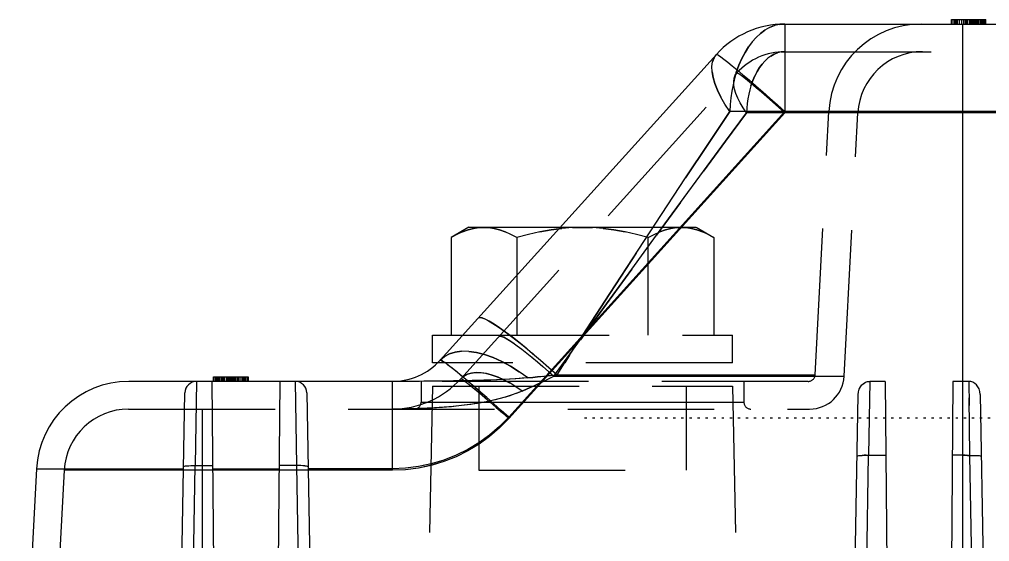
# Model space of a CAD drawing. Header units: millimetres. Extents: x -1 to 4489, y 0 to 1364.
# Drawn here: x 2363.41 to 2405.49, y 446.3 to 468.94 of the extents above; entities that cross this region are included whole.
import ezdxf

# ---------------------------------------------------------------- set-up
doc = ezdxf.new("R2010")
doc.units = ezdxf.units.MM
doc.linetypes.add('DOT', pattern=[0.25, 0, -0.25])
doc.linetypes.add('HIDDEN', pattern=[9.525, 6.35, -3.175])
doc.layers.add('DEFAULT_2', color=8, linetype='HIDDEN')

# ---------------------------------------------------------------- blocks, each defined once
blk = doc.blocks.new('A$C2FA92B4D')
at = {"color": 7, "linetype": 'Continuous'}
for p, q in [((30.08, 16.7), (30.357, 48.426)), ((33.02, 16.7), (32.743, 48.426)), ((59.28, 16.7), (59.557, 48.426)), ((62.22, 16.7), (61.943, 48.426)), ((28.906, 17.262), (28.575, 36.2)), ((34.525, 36.2), (34.195, 17.285)), ((58.107, 17.191), (57.775, 36.2)), ((63.725, 36.2), (63.393, 17.191)), ((69.827, 20.491), (70.572, 34.716)), ((58.607, 16.7), (58.551, 20.351)), ((62.893, 16.7), (62.949, 20.351)), ((33.692, 16.7), (33.741, 19.904)), ((28.906, 17.262), (28.92, 17.137)), ((34.195, 17.285), (34.18, 17.157)), ((28.92, 17.137), (28.951, 17.026)), ((28.951, 17.026), (29.001, 16.929)), ((29.001, 16.929), (29.064, 16.848)), ((29.064, 16.848), (29.138, 16.784)), ((34.034, 16.857), (33.958, 16.789)), ((34.099, 16.942), (34.034, 16.857)), ((34.149, 17.043), (34.099, 16.942)), ((34.18, 17.157), (34.149, 17.043)), ((29.138, 16.784), (29.221, 16.737)), ((29.221, 16.737), (29.307, 16.71)), ((29.307, 16.71), (29.399, 16.7)), ((29.399, 16.7), (30.08, 16.7)), ((33.02, 16.7), (33.692, 16.7)), ((33.785, 16.71), (33.692, 16.7)), ((33.873, 16.739), (33.785, 16.71)), ((33.958, 16.789), (33.873, 16.739)), ((54.394, 16.7), (65.832, 16.7)), ((60.65, 16.5), (60.65, 16.7)), ((62.15, 16.5), (60.65, 16.5)), ((60.873, 16.7), (60.873, 16.5)), ((61.959, 16.7), (61.959, 16.5)), ((62.15, 16.7), (62.15, 16.5)), ((52.316, 15.777), (40.341, 2.519)), ((52.435, 15.9), (52.65, 15.9)), ((52.65, 15.9), (52.65, 14.7)), ((52.65, 14.7), (51.344, 14.7)), ((51.851, 10.461), (51.851, 14.7)), ((49.001, 10.461), (49.001, 12.106)), ((47.174, 10.084), (47.513, 10.128)), ((47.513, 10.128), (47.996, 10.213)), ((47.996, 10.213), (48.492, 10.325)), ((48.492, 10.325), (49.001, 10.461)), ((49.001, 10.461), (49.255, 10.325)), ((49.255, 10.325), (49.503, 10.213)), ((49.503, 10.213), (49.745, 10.128)), ((49.745, 10.128), (49.98, 10.067)), ((50.872, 10.067), (51.107, 10.128)), ((51.077, 10.014), (51.851, 10.461)), ((51.107, 10.128), (51.349, 10.213)), ((51.349, 10.213), (51.597, 10.325)), ((51.597, 10.325), (51.851, 10.461)), ((47.116, 10.02), (51.073, 10.02)), ((49.98, 10.067), (50.207, 10.031)), ((50.207, 10.031), (50.426, 10.02)), ((50.426, 10.02), (50.645, 10.031)), ((50.645, 10.031), (50.872, 10.067)), ((37.373, 1.2), (15.2, 1.2)), ((28.65, 1.2), (28.65, 1)), ((30.15, 1), (28.65, 1)), ((28.682, 1.2), (28.682, 1)), ((28.778, 1.2), (28.778, 1)), ((28.873, 1.2), (28.873, 1)), ((29.001, 1.2), (29.001, 1)), ((29.065, 1.2), (29.065, 1)), ((29.161, 1.2), (29.161, 1)), ((29.384, 1), (29.384, 1.2)), ((29.607, 1.2), (29.607, 1)), ((29.703, 1.2), (29.703, 1)), ((29.799, 1.2), (29.799, 1)), ((29.927, 1.2), (29.927, 1)), ((30.022, 1.2), (30.022, 1)), ((30.118, 1.2), (30.118, 1)), ((30.15, 1.2), (30.15, 1))]:
    blk.add_line(p, q, dxfattribs=at)
at = {"color": 9, "linetype": 'Continuous'}
for p, q in [((29.359, 19.908), (29.075, 36.2)), ((29.65, 36.2), (29.65, 1.2)), ((34.025, 36.2), (33.741, 19.904)), ((58.551, 20.351), (58.275, 36.2)), ((62.65, 17.9), (62.65, 36.2)), ((63.225, 36.2), (62.949, 20.351)), ((52.161, 20.172), (52.703, 20.336)), ((52.161, 20.114), (52.706, 20.277)), ((52.161, 20.109), (52.703, 20.274)), ((52.703, 20.336), (53.258, 20.456)), ((52.703, 20.274), (53.258, 20.393)), ((52.706, 20.277), (53.262, 20.396)), ((53.258, 20.456), (53.821, 20.528)), ((53.258, 20.393), (53.821, 20.465)), ((53.262, 20.396), (53.824, 20.467)), ((53.821, 20.528), (54.394, 20.553)), ((53.821, 20.465), (54.394, 20.491)), ((53.824, 20.467), (54.395, 20.491)), ((54.394, 20.553), (68.63, 20.553)), ((54.394, 20.553), (54.394, 16.7)), ((54.394, 20.491), (58.049, 20.491)), ((58.061, 20.378), (58.051, 20.386)), ((58.09, 20.37), (58.061, 20.378)), ((58.136, 20.363), (58.09, 20.37)), ((58.199, 20.358), (58.136, 20.363)), ((58.198, 20.358), (58.275, 20.354)), ((58.274, 20.354), (58.361, 20.351)), ((58.36, 20.351), (58.454, 20.351)), ((58.454, 20.351), (58.551, 20.351)), ((58.551, 20.351), (59.312, 20.351)), ((62.187, 20.491), (59.313, 20.491)), ((62.949, 20.351), (62.188, 20.351)), ((63.046, 20.351), (62.949, 20.351)), ((63.046, 20.351), (62.949, 20.351)), ((63.14, 20.351), (63.046, 20.351)), ((63.226, 20.354), (63.14, 20.351)), ((63.226, 20.354), (63.14, 20.351)), ((63.302, 20.358), (63.226, 20.354)), ((63.364, 20.364), (63.302, 20.358)), ((63.411, 20.37), (63.364, 20.364)), ((63.439, 20.378), (63.411, 20.37)), ((63.439, 20.378), (63.411, 20.37)), ((63.449, 20.386), (63.439, 20.378)), ((69.827, 20.491), (63.451, 20.491)), ((28.869, 19.935), (28.859, 19.943)), ((28.897, 19.927), (28.869, 19.935)), ((28.944, 19.92), (28.897, 19.927)), ((29.006, 19.915), (28.944, 19.92)), ((29.082, 19.911), (29.006, 19.915)), ((29.168, 19.908), (29.082, 19.911)), ((29.169, 19.908), (29.082, 19.911)), ((29.262, 19.907), (29.169, 19.908)), ((29.359, 19.908), (29.262, 19.907)), ((29.389, 17.408), (29.359, 19.908)), ((29.407, 19.907), (29.359, 19.908)), ((29.407, 19.907), (29.456, 19.906)), ((29.456, 19.906), (29.407, 19.907)), ((29.456, 19.906), (29.504, 19.905)), ((29.504, 19.905), (29.456, 19.906)), ((29.553, 19.904), (29.504, 19.905)), ((29.553, 19.904), (29.601, 19.904)), ((29.601, 19.904), (29.553, 19.904)), ((29.601, 19.904), (30.108, 19.904)), ((29.65, 19.904), (29.601, 19.904)), ((33.741, 19.904), (32.992, 19.904)), ((33.839, 19.903), (33.741, 19.904)), ((33.932, 19.904), (33.839, 19.903)), ((33.839, 19.903), (33.932, 19.904)), ((34.019, 19.906), (33.932, 19.904)), ((33.932, 19.904), (34.019, 19.906)), ((34.095, 19.91), (34.019, 19.906)), ((34.157, 19.916), (34.095, 19.91)), ((34.203, 19.923), (34.157, 19.916)), ((34.231, 19.93), (34.203, 19.923)), ((34.241, 19.939), (34.231, 19.93)), ((51.123, 19.652), (51.633, 19.905)), ((51.128, 19.713), (51.635, 19.964)), ((51.128, 19.65), (51.635, 19.901)), ((51.633, 19.905), (52.161, 20.114)), ((51.635, 19.964), (52.161, 20.172)), ((51.635, 19.901), (52.161, 20.109)), ((50.176, 19.025), (50.637, 19.358)), ((50.182, 19.027), (50.643, 19.358)), ((50.183, 19.09), (50.643, 19.421)), ((50.637, 19.358), (51.123, 19.652)), ((50.643, 19.421), (51.128, 19.713)), ((50.643, 19.358), (51.128, 19.65)), ((49.747, 18.655), (50.176, 19.025)), ((49.751, 18.72), (50.183, 19.09)), ((49.751, 18.657), (50.182, 19.027)), ((49.348, 18.311), (49.751, 18.72)), ((49.348, 18.249), (49.751, 18.657)), ((49.348, 18.248), (49.747, 18.655)), ((49.348, 18.311), (37.373, 5.053)), ((49.348, 18.249), (37.373, 4.991)), ((49.623, 18.064), (49.348, 18.311)), ((49.683, 17.948), (49.348, 18.249)), ((49.348, 18.249), (49.674, 17.956)), ((29.399, 16.7), (29.385, 17.743)), ((49.892, 17.826), (49.623, 18.064)), ((49.674, 17.956), (50.013, 17.655)), ((50.148, 17.601), (49.892, 17.826)), ((50.704, 17.651), (51.042, 17.703)), ((51.042, 17.703), (51.397, 17.749)), ((51.397, 17.749), (51.764, 17.789)), ((51.764, 17.789), (52.145, 17.822)), ((52.145, 17.822), (52.523, 17.848)), ((52.523, 17.848), (52.885, 17.867)), ((52.885, 17.867), (53.232, 17.881)), ((53.232, 17.881), (53.556, 17.891)), ((53.556, 17.891), (53.859, 17.896)), ((53.859, 17.896), (54.138, 17.899)), ((54.138, 17.899), (54.394, 17.9)), ((53.15, 17.6), (39.15, 17.6)), ((48.999, 17.211), (49.245, 17.299)), ((49.245, 17.299), (49.505, 17.382)), ((49.505, 17.382), (49.781, 17.458)), ((49.781, 17.458), (50.073, 17.529)), ((49.992, 17.674), (50.334, 17.372)), ((50.073, 17.529), (50.381, 17.593)), ((50.39, 17.392), (50.148, 17.601)), ((50.297, 17.404), (50.641, 17.105)), ((50.381, 17.593), (50.704, 17.651)), ((50.613, 17.202), (50.39, 17.392)), ((48.314, 16.914), (48.083, 16.808)), ((48.543, 17.017), (48.314, 16.914)), ((48.771, 17.118), (48.543, 17.017)), ((48.771, 17.118), (48.999, 17.211)), ((48.771, 17.118), (49.034, 16.93)), ((49.034, 16.93), (49.3, 16.765)), ((50.591, 17.148), (50.931, 16.855)), ((50.813, 17.034), (50.613, 17.202)), ((50.987, 16.891), (50.813, 17.034)), ((50.871, 16.906), (51.199, 16.627)), ((51.134, 16.774), (50.987, 16.891)), ((47.387, 16.479), (34.801, 16.479)), ((47.255, 16.416), (36.06, 16.416)), ((47.387, 16.479), (46.241, 14.889)), ((47.255, 16.416), (46.706, 15.566)), ((47.676, 16.46), (47.255, 16.416)), ((47.608, 16.097), (47.255, 16.416)), ((47.619, 16.589), (47.387, 16.479)), ((47.627, 16.263), (47.387, 16.479)), ((47.851, 16.699), (47.619, 16.589)), ((48.098, 16.503), (47.676, 16.46)), ((48.083, 16.808), (47.851, 16.699)), ((48.309, 16.524), (48.098, 16.503)), ((48.52, 16.544), (48.309, 16.524)), ((48.52, 16.544), (48.77, 16.565)), ((48.52, 16.544), (48.892, 16.278)), ((48.77, 16.565), (49.036, 16.584)), ((49.036, 16.584), (49.321, 16.602)), ((49.3, 16.765), (49.558, 16.627)), ((49.321, 16.602), (49.607, 16.618)), ((49.558, 16.627), (49.812, 16.512)), ((49.607, 16.618), (49.883, 16.632)), ((49.812, 16.512), (50.064, 16.422)), ((49.883, 16.632), (50.132, 16.642)), ((50.064, 16.422), (50.308, 16.358)), ((50.132, 16.642), (50.314, 16.649)), ((50.314, 16.649), (50.486, 16.654)), ((50.486, 16.654), (50.703, 16.66)), ((50.703, 16.66), (50.922, 16.666)), ((50.922, 16.666), (51.307, 16.674)), ((51.251, 16.685), (51.134, 16.774)), ((51.135, 16.681), (51.441, 16.424)), ((51.143, 16.388), (51.298, 16.47)), ((51.34, 16.622), (51.251, 16.685)), ((51.298, 16.47), (51.426, 16.581)), ((51.307, 16.674), (51.742, 16.681)), ((51.399, 16.586), (51.34, 16.622)), ((51.38, 16.474), (51.656, 16.247)), ((51.426, 16.581), (51.399, 16.586)), ((51.742, 16.681), (52.159, 16.687)), ((52.159, 16.687), (52.577, 16.692)), ((52.577, 16.692), (53.024, 16.695)), ((53.024, 16.695), (53.363, 16.697)), ((53.363, 16.697), (53.928, 16.699)), ((53.928, 16.699), (54.393, 16.7)), ((47.965, 15.785), (47.608, 16.097)), ((47.869, 16.05), (47.627, 16.263)), ((48.108, 15.846), (47.869, 16.05)), ((48.892, 16.278), (49.273, 16.04)), ((49.273, 16.04), (49.654, 15.837)), ((50.308, 16.358), (50.542, 16.321)), ((50.542, 16.321), (50.762, 16.313)), ((50.762, 16.313), (50.963, 16.336)), ((50.963, 16.336), (51.143, 16.388)), ((51.604, 16.289), (51.843, 16.097)), ((51.804, 16.128), (52, 15.975)), ((51.975, 15.994), (52.127, 15.881)), ((48.315, 15.486), (47.965, 15.785)), ((48.341, 15.653), (48.108, 15.846)), ((48.565, 15.473), (48.341, 15.653)), ((49.654, 15.837), (50.03, 15.669)), ((50.03, 15.669), (50.397, 15.54)), ((51.924, 15.505), (52.14, 15.622)), ((52.113, 15.891), (52.217, 15.819)), ((52.223, 15.816), (52.127, 15.881)), ((52.14, 15.622), (52.316, 15.777)), ((52.217, 15.819), (52.285, 15.781)), ((52.287, 15.78), (52.223, 15.816)), ((52.285, 15.781), (52.316, 15.777)), ((52.316, 15.777), (52.287, 15.78)), ((46.706, 15.566), (46.15, 14.708)), ((48.655, 15.205), (48.315, 15.486)), ((48.778, 15.308), (48.565, 15.473)), ((48.98, 14.945), (48.655, 15.205)), ((48.976, 15.161), (48.778, 15.308)), ((49.157, 15.033), (48.976, 15.161)), ((50.397, 15.54), (50.749, 15.45)), ((50.749, 15.45), (51.082, 15.401)), ((51.082, 15.401), (51.392, 15.394)), ((51.392, 15.394), (51.674, 15.429)), ((51.674, 15.429), (51.924, 15.505)), ((46.241, 14.889), (45.111, 13.34)), ((49.285, 14.71), (48.98, 14.945)), ((49.318, 14.926), (49.157, 15.033)), ((49.458, 14.842), (49.318, 14.926)), ((49.575, 14.781), (49.458, 14.842)), ((49.667, 14.745), (49.575, 14.781)), ((49.732, 14.734), (49.667, 14.745)), ((49.77, 14.748), (49.732, 14.734)), ((46.15, 14.708), (44.97, 12.881)), ((49.563, 14.504), (49.285, 14.71)), ((49.814, 14.328), (49.563, 14.504)), ((50.037, 14.183), (49.814, 14.328)), ((50.228, 14.069), (50.037, 14.183)), ((50.387, 13.988), (50.228, 14.069)), ((50.514, 13.939), (50.387, 13.988)), ((50.606, 13.923), (50.514, 13.939)), ((50.661, 13.944), (50.606, 13.923)), ((45.111, 13.34), (44.011, 11.829)), ((44.97, 12.881), (42.722, 9.459)), ((44.011, 11.829), (42.942, 10.362)), ((42.942, 10.362), (41.903, 8.944)), ((42.722, 9.459), (41.676, 7.872)), ((41.903, 8.944), (40.902, 7.581)), ((40.902, 7.581), (39.944, 6.286)), ((41.676, 7.872), (40.685, 6.384)), ((40.685, 6.384), (39.761, 4.991)), ((39.944, 6.286), (39.037, 5.053)), ((24.482, 5.053), (39.037, 5.053)), ((37.373, 1.2), (37.373, 5.053)), ((37.373, 5.053), (37.638, 4.816)), ((39.027, 4.849), (39.037, 5.053)), ((39.037, 5.053), (39.184, 4.834)), ((23.286, 4.991), (39.761, 4.991)), ((37.373, 4.991), (37.698, 4.699)), ((37.638, 4.816), (37.899, 4.584)), ((38.019, 4.413), (37.698, 4.699)), ((38.978, 4.445), (39.007, 4.645)), ((39.007, 4.645), (39.027, 4.849)), ((39.184, 4.834), (39.311, 4.619)), ((39.716, 4.405), (39.746, 4.697)), ((39.746, 4.697), (39.761, 4.991)), ((39.761, 4.991), (39.97, 4.677)), ((39.97, 4.677), (40.149, 4.37)), ((37.899, 4.584), (38.152, 4.363)), ((38.333, 4.137), (38.019, 4.413)), ((38.152, 4.363), (38.391, 4.155)), ((38.894, 4.058), (38.941, 4.249)), ((38.941, 4.249), (38.978, 4.445)), ((39.311, 4.619), (39.415, 4.41)), ((39.415, 4.41), (39.495, 4.211)), ((39.495, 4.211), (39.551, 4.022)), ((39.675, 4.118), (39.716, 4.405)), ((40.149, 4.37), (40.296, 4.072)), ((38.635, 3.874), (38.333, 4.137)), ((38.391, 4.155), (38.614, 3.964)), ((38.614, 3.964), (38.817, 3.794)), ((38.921, 3.626), (38.635, 3.874)), ((38.762, 3.652), (38.841, 3.874)), ((38.817, 3.794), (38.996, 3.646)), ((38.841, 3.874), (38.894, 4.058)), ((39.551, 4.022), (39.582, 3.848)), ((39.554, 3.564), (39.621, 3.837)), ((39.582, 3.848), (39.587, 3.689)), ((39.621, 3.837), (39.675, 4.118)), ((40.296, 4.072), (40.409, 3.787)), ((40.409, 3.787), (40.488, 3.519)), ((38.576, 3.262), (38.674, 3.449)), ((38.674, 3.449), (38.762, 3.652)), ((39.19, 3.398), (38.921, 3.626)), ((38.996, 3.646), (39.149, 3.524)), ((39.149, 3.524), (39.272, 3.43)), ((39.436, 3.191), (39.19, 3.398)), ((39.272, 3.43), (39.365, 3.364)), ((39.521, 3.425), (39.451, 3.323)), ((39.477, 3.3), (39.554, 3.564)), ((39.567, 3.548), (39.521, 3.425)), ((39.587, 3.689), (39.567, 3.548)), ((40.488, 3.519), (40.531, 3.27)), ((38.357, 2.94), (38.471, 3.093)), ((38.471, 3.093), (38.576, 3.262)), ((39.237, 2.695), (39.364, 2.984)), ((39.364, 2.984), (39.477, 3.3)), ((39.365, 3.364), (39.424, 3.328)), ((39.424, 3.328), (39.451, 3.323)), ((39.657, 3.008), (39.436, 3.191)), ((39.852, 2.852), (39.657, 3.008)), ((40.538, 3.042), (40.508, 2.84)), ((40.531, 3.27), (40.538, 3.042)), ((37.833, 2.509), (37.974, 2.589)), ((37.974, 2.589), (38.109, 2.688)), ((38.109, 2.688), (38.237, 2.805)), ((38.237, 2.805), (38.357, 2.94)), ((39.097, 2.429), (39.237, 2.695)), ((40.016, 2.724), (39.852, 2.852)), ((40.148, 2.625), (40.016, 2.724)), ((40.247, 2.558), (40.148, 2.625)), ((40.312, 2.522), (40.247, 2.558)), ((40.442, 2.665), (40.341, 2.519)), ((40.508, 2.84), (40.442, 2.665)), ((37.373, 2.4), (37.533, 2.413)), ((37.533, 2.413), (37.686, 2.45)), ((37.686, 2.45), (37.833, 2.509)), ((38.783, 1.971), (38.946, 2.188)), ((38.946, 2.188), (39.097, 2.429)), ((40.312, 2.522), (40.341, 2.519)), ((38.428, 1.611), (38.611, 1.778)), ((38.611, 1.778), (38.783, 1.971)), ((37.602, 1.218), (37.821, 1.271)), ((37.821, 1.271), (38.033, 1.356)), ((38.033, 1.356), (38.235, 1.469)), ((38.235, 1.469), (38.428, 1.611)), ((37.373, 1.2), (37.602, 1.218))]:
    blk.add_line(p, q, dxfattribs=at)
at = {"color": 7, "linetype": 'Continuous'}
for centre, radius, start, end in [((65.832, 20.7), 4, 270, 357), ((58.607, 17.2), 0.5, 180.9991, 270.0006), ((62.893, 17.2), 0.5, 269.9999, 359.0005), ((54.394, 13.9), 2.8, 89.9999, 137.9182), ((37.373, 5.2), 4, 270, 317.9108)]:
    blk.add_arc(centre, radius, start, end, dxfattribs=at)
at = {"layer": 'DEFAULT_2', "color": 8, "linetype": 'HIDDEN'}
for p, q in [((39.65, 16.9), (39.2, 37.65)), ((52.65, 16.9), (53.1, 37.65)), ((68.63, 20.553), (69.425, 35.726)), ((50.65, 20.55), (41.65, 20.55)), ((41.65, 16.9), (41.65, 20.55)), ((50.65, 16.9), (50.65, 20.55)), ((52.161, 20.176), (52.706, 20.34)), ((52.706, 20.34), (53.262, 20.458)), ((53.262, 20.458), (53.824, 20.529)), ((53.824, 20.529), (54.394, 20.553)), ((51.123, 19.715), (51.633, 19.967)), ((51.633, 19.967), (52.161, 20.176)), ((50.176, 19.088), (50.637, 19.421)), ((50.637, 19.421), (51.123, 19.715)), ((49.747, 18.718), (50.176, 19.088)), ((49.348, 18.311), (49.747, 18.718)), ((65.834, 17.9), (36.298, 17.9)), ((49.615, 18.072), (49.623, 18.064)), ((49.873, 17.843), (49.892, 17.826)), ((50.681, 17.648), (50.841, 17.674)), ((50.841, 17.674), (50.992, 17.696)), ((50.992, 17.696), (51.135, 17.716)), ((51.135, 17.716), (51.269, 17.734)), ((51.269, 17.734), (51.395, 17.749)), ((51.395, 17.749), (51.515, 17.763)), ((51.515, 17.763), (51.629, 17.775)), ((51.629, 17.775), (51.734, 17.786)), ((51.734, 17.786), (51.837, 17.796)), ((51.837, 17.796), (51.946, 17.805)), ((51.946, 17.805), (52.05, 17.814)), ((52.05, 17.814), (52.219, 17.828)), ((52.219, 17.828), (52.36, 17.838)), ((52.36, 17.838), (52.477, 17.845)), ((52.477, 17.845), (52.575, 17.851)), ((52.575, 17.851), (52.7, 17.858)), ((52.7, 17.858), (52.847, 17.866)), ((52.847, 17.866), (52.981, 17.872)), ((52.981, 17.872), (53.15, 17.879)), ((53.204, 17.881), (53.324, 17.884)), ((53.533, 17.89), (53.68, 17.893)), ((53.846, 17.896), (53.859, 17.896)), ((54.138, 17.899), (54.179, 17.899)), ((39.15, 16.7), (39.15, 17.6)), ((49.245, 17.299), (49.261, 17.306)), ((49.261, 17.306), (49.495, 17.38)), ((49.495, 17.38), (49.72, 17.443)), ((49.72, 17.443), (49.937, 17.498)), ((49.937, 17.498), (50.143, 17.545)), ((50.117, 17.629), (50.148, 17.601)), ((50.143, 17.545), (50.334, 17.585)), ((50.334, 17.585), (50.513, 17.619)), ((50.349, 17.428), (50.39, 17.392)), ((50.513, 17.619), (50.681, 17.648)), ((53.147, 17.6), (53.15, 17.6)), ((53.15, 16.7), (53.15, 17.6)), ((28.919, 17.139), (28.92, 17.137)), ((28.95, 17.03), (28.998, 16.933)), ((28.998, 16.933), (29.06, 16.851)), ((29.06, 16.851), (29.135, 16.786)), ((34.03, 16.852), (33.954, 16.786)), ((34.095, 16.937), (34.03, 16.852)), ((34.147, 17.039), (34.095, 16.937)), ((34.149, 17.043), (34.147, 17.039)), ((34.18, 17.157), (34.179, 17.154)), ((52.65, 16.9), (39.65, 16.9)), ((48.314, 16.914), (48.543, 17.017)), ((48.543, 17.017), (48.771, 17.118)), ((48.771, 17.118), (49.02, 17.219)), ((49.039, 16.927), (49.034, 16.93)), ((50.568, 17.24), (50.613, 17.202)), ((50.77, 17.07), (50.813, 17.034)), ((50.952, 16.919), (50.987, 16.891)), ((29.135, 16.786), (29.218, 16.739)), ((29.218, 16.739), (29.221, 16.737)), ((29.306, 16.71), (29.307, 16.71)), ((33.87, 16.738), (33.783, 16.709)), ((33.954, 16.786), (33.87, 16.738)), ((34.801, 16.479), (34.202, 5.053)), ((36.06, 16.416), (35.461, 4.991)), ((36.36, 16.7), (36.359, 16.7)), ((36.36, 16.7), (54.393, 16.7)), ((51.426, 16.581), (39.451, 3.323)), ((47.465, 16.438), (47.676, 16.46)), ((47.887, 16.482), (48.098, 16.503)), ((48.098, 16.503), (48.309, 16.524)), ((48.309, 16.524), (48.52, 16.544)), ((48.52, 16.544), (48.85, 16.57)), ((48.85, 16.57), (49.284, 16.597)), ((49.284, 16.597), (49.844, 16.628)), ((49.313, 16.757), (49.3, 16.765)), ((49.584, 16.614), (49.313, 16.757)), ((49.849, 16.498), (49.584, 16.614)), ((49.844, 16.628), (50.427, 16.652)), ((50.107, 16.409), (49.849, 16.498)), ((50.703, 16.66), (50.938, 16.667)), ((50.938, 16.667), (51.408, 16.677)), ((51.109, 16.793), (51.134, 16.774)), ((51.303, 16.473), (51.154, 16.392)), ((51.237, 16.695), (51.334, 16.625)), ((51.426, 16.581), (51.303, 16.473)), ((51.334, 16.625), (51.398, 16.587)), ((51.398, 16.587), (51.426, 16.581)), ((51.408, 16.677), (51.831, 16.683)), ((51.831, 16.683), (52.159, 16.687)), ((53.024, 16.695), (53.224, 16.697)), ((53.224, 16.697), (53.43, 16.698)), ((53.43, 16.698), (53.902, 16.7)), ((54.394, 16.7), (54.393, 16.7)), ((60.682, 16.7), (60.682, 16.5)), ((60.746, 16.7), (60.746, 16.5)), ((60.778, 16.7), (60.778, 16.5)), ((60.81, 16.7), (60.81, 16.5)), ((60.841, 16.7), (60.841, 16.5)), ((60.905, 16.7), (60.905, 16.5)), ((61.001, 16.7), (61.001, 16.5)), ((61.065, 16.7), (61.065, 16.5)), ((61.097, 16.7), (61.097, 16.5)), ((61.129, 16.7), (61.129, 16.5)), ((61.193, 16.7), (61.193, 16.5)), ((61.224, 16.7), (61.224, 16.5)), ((61.256, 16.7), (61.256, 16.5)), ((61.288, 16.7), (61.288, 16.5)), ((61.32, 16.7), (61.32, 16.5)), ((61.352, 16.7), (61.352, 16.5)), ((61.384, 16.7), (61.384, 16.5)), ((61.416, 16.7), (61.416, 16.5)), ((61.448, 16.7), (61.448, 16.5)), ((61.48, 16.7), (61.48, 16.5)), ((61.512, 16.7), (61.512, 16.5)), ((61.544, 16.7), (61.544, 16.5)), ((61.576, 16.7), (61.576, 16.5)), ((61.607, 16.5), (61.607, 16.7)), ((61.671, 16.7), (61.671, 16.5)), ((61.703, 16.7), (61.703, 16.5)), ((61.735, 16.7), (61.735, 16.5)), ((61.799, 16.7), (61.799, 16.5)), ((61.863, 16.7), (61.863, 16.5)), ((61.895, 16.7), (61.895, 16.5)), ((61.927, 16.7), (61.927, 16.5)), ((61.99, 16.7), (61.99, 16.5)), ((62.022, 16.7), (62.022, 16.5)), ((62.054, 16.7), (62.054, 16.5)), ((62.118, 16.7), (62.118, 16.5)), ((47.597, 16.107), (47.608, 16.097)), ((47.627, 16.263), (47.866, 16.053)), ((47.866, 16.053), (47.869, 16.05)), ((49.273, 16.04), (48.892, 16.278)), ((49.654, 15.837), (49.273, 16.04)), ((50.352, 16.349), (50.107, 16.409)), ((50.582, 16.317), (50.352, 16.349)), ((50.793, 16.315), (50.582, 16.317)), ((50.984, 16.34), (50.793, 16.315)), ((51.154, 16.392), (50.984, 16.34)), ((39.65, 15.9), (52.435, 15.9)), ((39.65, 15.9), (39.65, 14.7)), ((46.706, 15.566), (46.922, 15.9)), ((47.939, 15.807), (47.965, 15.785)), ((48.098, 15.854), (48.108, 15.846)), ((48.323, 15.667), (48.341, 15.653)), ((50.03, 15.669), (49.654, 15.837)), ((50.397, 15.54), (50.03, 15.669)), ((52.14, 15.622), (51.924, 15.505)), ((52.316, 15.776), (52.14, 15.622)), ((48.271, 15.524), (48.315, 15.486)), ((48.542, 15.491), (48.565, 15.473)), ((48.592, 15.256), (48.905, 15.004)), ((48.751, 15.328), (48.778, 15.308)), ((48.948, 15.18), (48.976, 15.161)), ((50.749, 15.45), (50.397, 15.54)), ((51.082, 15.401), (50.749, 15.45)), ((51.674, 15.429), (51.392, 15.394)), ((51.924, 15.505), (51.674, 15.429)), ((45.111, 13.341), (46.242, 14.89)), ((48.905, 15.004), (49.204, 14.772)), ((49.131, 15.05), (49.297, 14.939)), ((49.204, 14.772), (49.485, 14.561)), ((49.297, 14.939), (49.443, 14.85)), ((49.443, 14.85), (49.565, 14.785)), ((49.565, 14.785), (49.661, 14.746)), ((49.661, 14.746), (49.73, 14.734)), ((49.73, 14.734), (49.77, 14.748)), ((51.344, 14.7), (39.65, 14.7)), ((40.449, 10.461), (40.449, 14.7)), ((43.299, 14.7), (43.299, 10.461)), ((44.97, 12.882), (46.15, 14.708)), ((49.001, 12.106), (49.001, 14.7)), ((49.485, 14.561), (49.747, 14.375)), ((49.747, 14.375), (49.985, 14.216)), ((49.985, 14.216), (50.193, 14.089)), ((50.193, 14.089), (50.368, 13.997)), ((50.368, 13.997), (50.505, 13.941)), ((50.505, 13.941), (50.604, 13.923)), ((50.604, 13.923), (50.661, 13.944)), ((44.012, 11.83), (45.111, 13.341)), ((43.822, 11.134), (44.97, 12.882)), ((44.011, 11.829), (44.012, 11.83)), ((41.223, 10.014), (40.449, 10.461)), ((40.449, 10.461), (40.703, 10.325)), ((40.703, 10.325), (40.951, 10.213)), ((40.951, 10.213), (41.193, 10.128)), ((41.193, 10.128), (40.951, 10.213)), ((41.193, 10.128), (41.428, 10.067)), ((41.428, 10.067), (41.193, 10.128)), ((41.904, 8.945), (42.942, 10.364)), ((42.555, 10.128), (42.32, 10.067)), ((42.32, 10.067), (42.555, 10.128)), ((42.797, 10.213), (42.555, 10.128)), ((42.555, 10.128), (42.797, 10.213)), ((43.045, 10.325), (42.797, 10.213)), ((43.299, 10.461), (43.045, 10.325)), ((43.299, 10.461), (43.808, 10.325)), ((43.808, 10.325), (44.304, 10.213)), ((44.304, 10.213), (44.787, 10.128)), ((44.787, 10.128), (44.304, 10.213)), ((44.787, 10.128), (45.257, 10.067)), ((45.257, 10.067), (44.787, 10.128)), ((47.513, 10.128), (47.043, 10.067)), ((47.996, 10.213), (47.513, 10.128)), ((49.745, 10.128), (49.503, 10.213)), ((49.98, 10.067), (49.745, 10.128)), ((51.107, 10.128), (50.872, 10.067)), ((51.349, 10.213), (51.107, 10.128)), ((41.227, 10.02), (47.116, 10.02)), ((41.428, 10.067), (41.655, 10.031)), ((41.655, 10.031), (41.428, 10.067)), ((41.655, 10.031), (41.874, 10.02)), ((41.874, 10.02), (41.655, 10.031)), ((42.093, 10.031), (41.874, 10.02)), ((41.874, 10.02), (42.093, 10.031)), ((42.32, 10.067), (42.093, 10.031)), ((42.093, 10.031), (42.32, 10.067)), ((45.257, 10.067), (45.711, 10.031)), ((46.15, 10.02), (45.711, 10.031)), ((45.711, 10.031), (46.15, 10.02)), ((46.589, 10.031), (46.15, 10.02)), ((46.15, 10.02), (46.589, 10.031)), ((46.589, 10.031), (47.043, 10.067)), ((47.043, 10.067), (47.174, 10.084)), ((50.207, 10.031), (49.98, 10.067)), ((50.426, 10.02), (50.207, 10.031)), ((50.645, 10.031), (50.426, 10.02)), ((50.872, 10.067), (50.645, 10.031)), ((42.722, 9.459), (42.723, 9.461)), ((41.903, 8.944), (41.904, 8.945)), ((39.944, 6.286), (40.903, 7.582)), ((40.685, 6.385), (41.677, 7.874)), ((39.761, 4.991), (40.685, 6.385)), ((39.037, 5.053), (39.944, 6.286)), ((40.296, 4.072), (40.149, 4.37)), ((38.841, 3.874), (38.762, 3.652)), ((40.409, 3.787), (40.296, 4.072)), ((40.488, 3.519), (40.409, 3.787)), ((38.762, 3.652), (38.674, 3.449)), ((39.451, 3.323), (39.521, 3.425)), ((39.521, 3.425), (39.567, 3.548)), ((40.531, 3.27), (40.488, 3.519)), ((38.47, 3.093), (38.357, 2.94)), ((38.576, 3.262), (38.47, 3.093)), ((39.364, 2.984), (39.237, 2.695)), ((39.477, 3.3), (39.364, 2.984)), ((37.974, 2.589), (37.833, 2.509)), ((38.236, 2.805), (38.109, 2.688)), ((38.357, 2.94), (38.236, 2.805)), ((39.237, 2.695), (39.097, 2.429)), ((40.442, 2.665), (40.508, 2.84)), ((37.373, 2.4), (10.054, 2.4)), ((37.533, 2.413), (37.373, 2.4)), ((37.833, 2.509), (37.686, 2.45)), ((39.097, 2.429), (38.946, 2.188)), ((38.611, 1.778), (38.428, 1.611)), ((38.033, 1.356), (37.821, 1.271)), ((38.428, 1.611), (38.235, 1.469)), ((28.746, 1), (28.746, 1.2)), ((28.81, 1.2), (28.81, 1)), ((28.841, 1.2), (28.841, 1)), ((28.905, 1.2), (28.905, 1)), ((28.969, 1.2), (28.969, 1)), ((29.097, 1.2), (29.097, 1)), ((29.129, 1.2), (29.129, 1)), ((29.193, 1.2), (29.193, 1)), ((29.224, 1.2), (29.224, 1)), ((29.256, 1.2), (29.256, 1)), ((29.288, 1.2), (29.288, 1)), ((29.352, 1.2), (29.352, 1)), ((29.448, 1.2), (29.448, 1)), ((29.48, 1.2), (29.48, 1)), ((29.512, 1), (29.512, 1.2)), ((29.544, 1.2), (29.544, 1)), ((29.895, 1), (29.895, 1.2)), ((29.959, 1), (29.959, 1.2)), ((29.99, 1.2), (29.99, 1)), ((37.602, 1.218), (37.373, 1.2))]:
    blk.add_line(p, q, dxfattribs=at)
at = {"layer": 'DEFAULT_2', "color": 8, "linetype": 'DOT'}
blk.add_line((25.313, 18.3), (46.15, 18.3), dxfattribs=at)
at = {"layer": 'DEFAULT_2', "color": 8, "linetype": 'HIDDEN'}
for centre, radius, start, end in [((65.834, 20.7), 2.8, 270, 357), ((36.298, 16.4), 1.5, 90.0036, 176.9998), ((38.85, 17.6), 0.3, 0.0451, 89.9448), ((54.394, 13.9), 4, 89.9992, 137.911), ((53.45, 17.6), 0.3, 90.0519, 179.9549), ((36.36, 16.4), 0.3, 90.0398, 176.9991), ((31.406, 5.2), 2.8, 270, 357.0001), ((31.467, 5.2), 4, 270, 357.0001), ((37.373, 5.2), 2.8, 270, 317.9108)]:
    blk.add_arc(centre, radius, start, end, dxfattribs=at)

msp = doc.modelspace()

# ---------------------------------------------------------------- block references
at = {"rotation": 180}
msp.add_blockref('A$C2FA92B4D', (2433.986, 469.942), dxfattribs=at)

doc.saveas('drawing.dxf')
